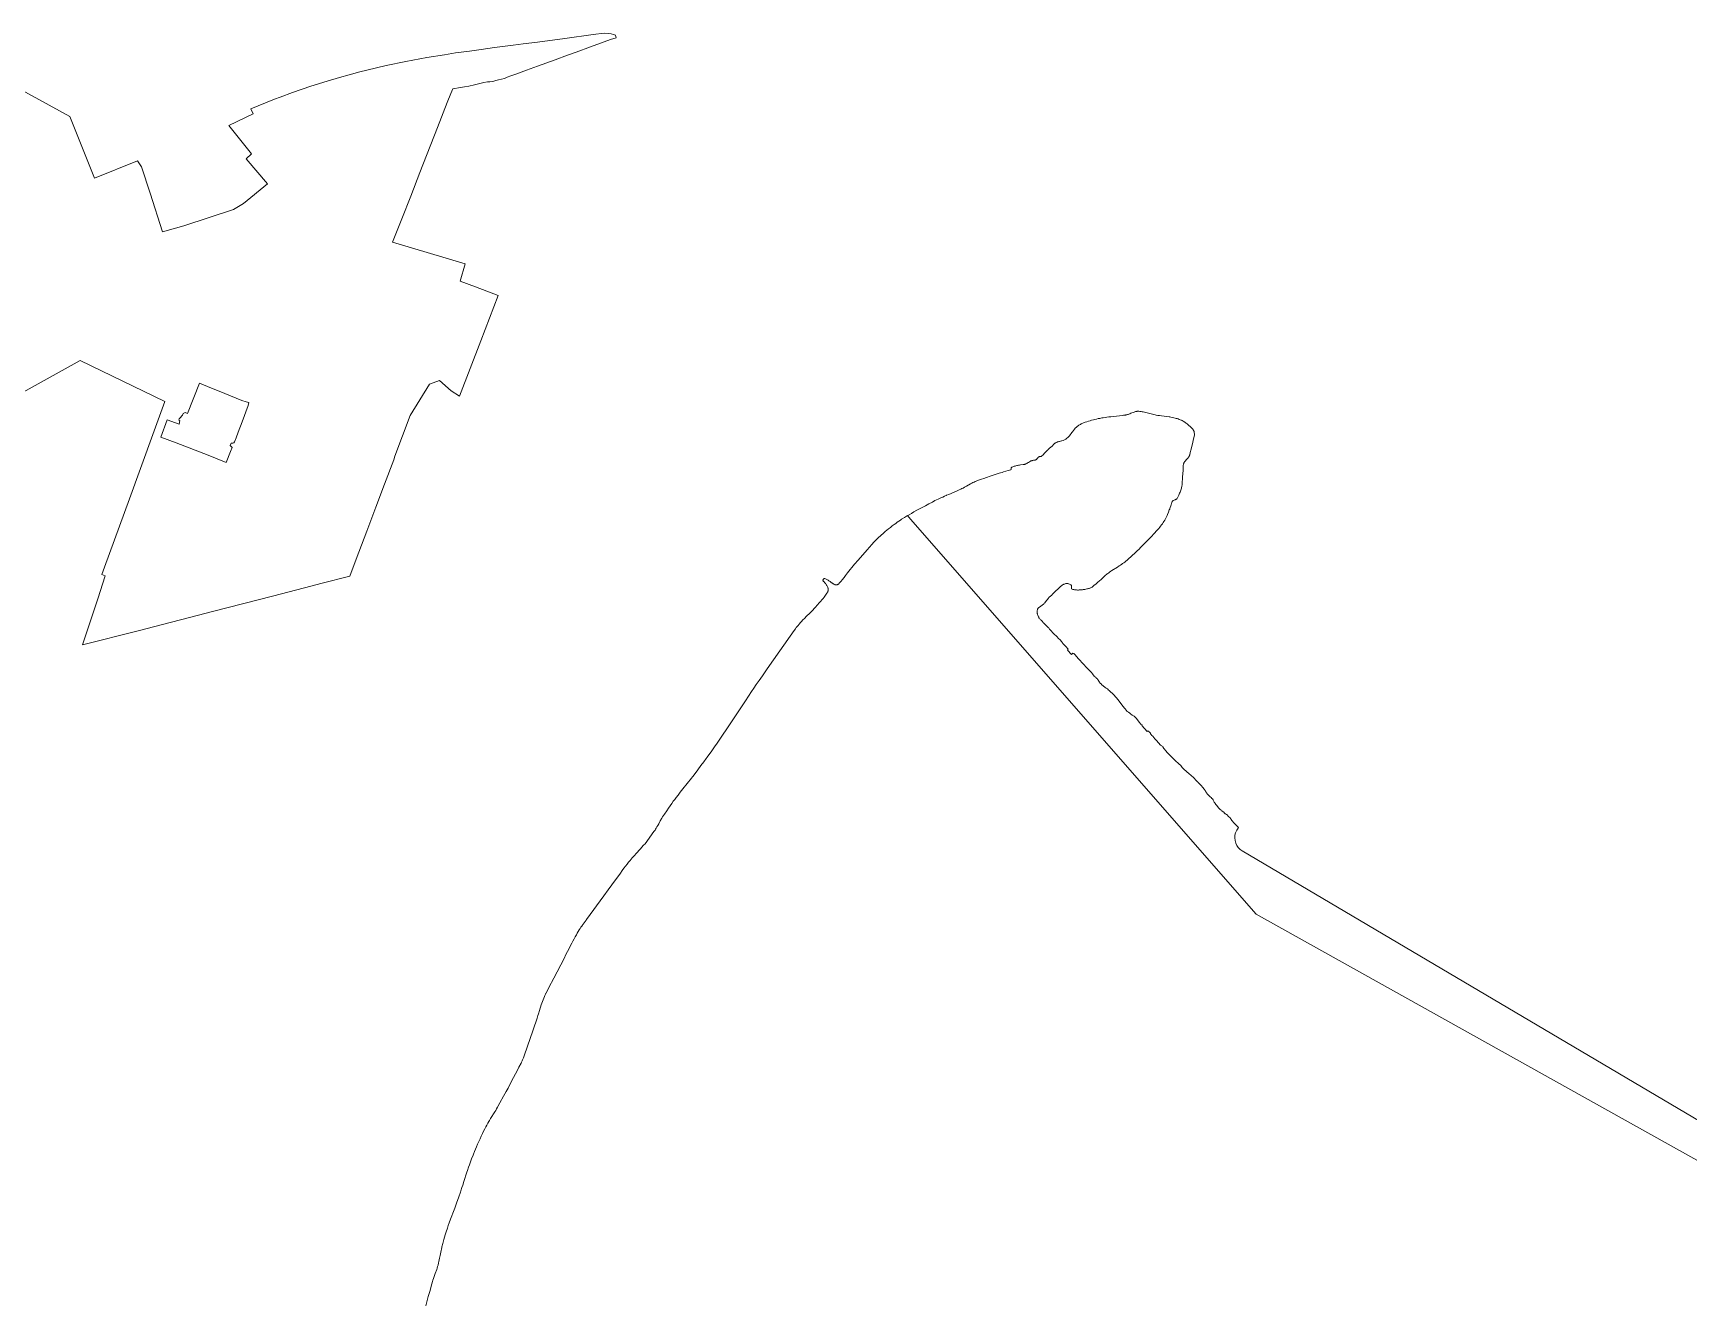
# Model space of a CAD drawing. Header units: metres. Extents: x 3 to 1027712, y 40 to 4430649.
# Drawn here: x 1023355 to 1025530, y 4426981 to 4428642 of the extents above; entities that cross this region are included whole.
import ezdxf

# ---------------------------------------------------------------- set-up
doc = ezdxf.new("R2010")
doc.units = ezdxf.units.M
doc.header["$MEASUREMENT"] = 0
doc.layers.add('RN_LIC_5_km', color=7, linetype='Continuous', lineweight=9, true_color=0xe5f2bf)
doc.layers.add('RN_ZEPA_5_km', color=7, linetype='Continuous', lineweight=9, true_color=0xc2d3f2)

msp = doc.modelspace()

# ---------------------------------------------------------------- linework, layer by layer
at = {"layer": 'RN_LIC_5_km'}
msp.add_lwpolyline([(1023870.3, 4426969.1), (1023874, 4426982.8), (1023875.9, 4426989.6), (1023878.8, 4426999.8), (1023879.6, 4427002.6), (1023880.1, 4427004.3), (1023880.8, 4427006.5), (1023881.8, 4427009.2), (1023883.1, 4427013), (1023885.1, 4427018.5), (1023885.6, 4427020.2), (1023886.3, 4427022.4), (1023886.8, 4427024.1), (1023886.8, 4427024.1), (1023887.6, 4427027.4), (1023888, 4427029), (1023888.5, 4427031.2), (1023888.9, 4427033.4), (1023889.5, 4427036.7), (1023890.8, 4427043.4), (1023891.2, 4427045), (1023891.7, 4427047.2), (1023891.9, 4427048.3), (1023893.1, 4427052.7), (1023894.4, 4427057.8), (1023895.4, 4427061.1), (1023896.2, 4427063.9), (1023897, 4427066.6), (1023897.9, 4427069.4), (1023898.7, 4427071.6), (1023899.1, 4427072.7), (1023900.3, 4427076.2), (1023901.6, 4427079.8), (1023903.4, 4427084.5), (1023908.1, 4427096.8), (1023908.8, 4427098.8), (1023911.2, 4427105.6), (1023914.2, 4427114.1), (1023916.2, 4427119.9), (1023916.9, 4427121.9), (1023918.3, 4427126.1), (1023919.3, 4427129.1), (1023920.8, 4427133.9), (1023924.8, 4427146.5), (1023925.4, 4427148.3), (1023925.5, 4427148.5), (1023927, 4427153), (1023928.1, 4427156), (1023929.5, 4427160), (1023931, 4427163.9), (1023932.8, 4427168.4), (1023933.5, 4427170.1), (1023934.9, 4427173.6), (1023936, 4427176.4), (1023937.3, 4427179.5), (1023938.8, 4427183), (1023939.6, 4427184.7), (1023942, 4427190), (1023943.6, 4427193.6), (1023945.3, 4427197.1), (1023946.7, 4427200), (1023948.2, 4427203), (1023949.6, 4427205.9), (1023950.9, 4427208.2), (1023952.3, 4427210.8), (1023953.4, 4427212.8), (1023954.3, 4427214.3), (1023955.8, 4427216.8), (1023957.3, 4427219.2), (1023959.8, 4427223.1), (1023961.3, 4427225.5), (1023962.6, 4427227.5), (1023963.8, 4427229.5), (1023964.9, 4427231.5), (1023965.5, 4427232.5), (1023968.2, 4427237.5), (1023973, 4427246.2), (1023976.3, 4427252.2), (1023978.8, 4427256.8), (1023982.1, 4427263.2), (1023986, 4427270.6), (1023991.1, 4427280.3), (1023993.1, 4427284.1), (1023995.9, 4427289.3), (1023996.6, 4427290.9), (1023997.3, 4427292.4), (1023998, 4427294), (1023998.7, 4427295.5), (1023999, 4427296.5), (1024000, 4427299.1), (1024001.4, 4427303.2), (1024003, 4427307.9), (1024005.3, 4427314.6), (1024006.9, 4427319.1), (1024016.9, 4427348.4), (1024018.1, 4427352.1), (1024018.8, 4427354.3), (1024020.2, 4427358.8), (1024022.5, 4427366.2), (1024023.2, 4427368.4), (1024024, 4427370.6), (1024024.8, 4427372.8), (1024025.6, 4427374.9), (1024026.5, 4427377.1), (1024027.2, 4427378.5), (1024027.8, 4427379.9), (1024028.5, 4427381.3), (1024028.7, 4427381.6), (1024032.4, 4427388.8), (1024038.9, 4427401.2), (1024052.3, 4427427.1), (1024054.9, 4427432.1), (1024057, 4427436.2), (1024062.4, 4427446.9), (1024063.8, 4427449.6), (1024065.5, 4427452.8), (1024067, 4427455.5), (1024068.5, 4427458.2), (1024069.7, 4427460.3), (1024071, 4427462.4), (1024072.3, 4427464.5), (1024073.6, 4427466.5), (1024074.6, 4427468), (1024076.1, 4427470), (1024076.2, 4427470.2), (1024081.3, 4427477.3), (1024081.8, 4427478), (1024104.8, 4427509.4), (1024110.5, 4427517.2), (1024115.1, 4427523.7), (1024126.3, 4427539.1), (1024128.8, 4427542.5), (1024131, 4427545.5), (1024132.9, 4427548), (1024135.2, 4427550.9), (1024137.1, 4427553.4), (1024139.1, 4427555.8), (1024140.4, 4427557.3), (1024141.9, 4427559.1), (1024143.2, 4427560.6), (1024144.8, 4427562.3), (1024147.1, 4427564.8), (1024152.4, 4427570.5), (1024153.3, 4427571.5), (1024154.3, 4427572.7), (1024156.8, 4427575.6), (1024158.8, 4427577.4), (1024159.1, 4427577.7), (1024170.5, 4427593.6), (1024171.9, 4427595.6), (1024172.5, 4427596.6), (1024173.5, 4427598.1), (1024174.4, 4427599.7), (1024175.6, 4427601.7), (1024176.8, 4427603.9), (1024178.8, 4427607.6), (1024180.9, 4427611.2), (1024181.8, 4427612.8), (1024183.1, 4427614.9), (1024184.1, 4427616.4), (1024184.1, 4427616.5), (1024187.2, 4427621.1), (1024189.6, 4427624.6), (1024191.7, 4427627.6), (1024193.8, 4427630.5), (1024195.9, 4427633.5), (1024197.7, 4427635.9), (1024199.7, 4427638.5), (1024202.1, 4427641.6), (1024205, 4427645.3), (1024208.4, 4427649.6), (1024219.6, 4427663.8), (1024221, 4427665.7), (1024221.8, 4427666.6), (1024228, 4427674.9), (1024232.1, 4427680.4), (1024235.8, 4427685.3), (1024239, 4427689.8), (1024240.2, 4427691.4), (1024246.3, 4427699.9), (1024250, 4427705.1), (1024253.3, 4427709.7), (1024256, 4427713.7), (1024258.8, 4427717.7), (1024261.3, 4427721.4), (1024265.4, 4427727.5), (1024281.9, 4427752.3), (1024290.5, 4427765.3), (1024298.7, 4427777.6), (1024301.8, 4427782.2), (1024304.9, 4427786.8), (1024308.5, 4427792), (1024313, 4427798.4), (1024319.2, 4427807.2), (1024335.9, 4427831.1), (1024354.5, 4427857.7), (1024356.2, 4427860), (1024357.4, 4427861.5), (1024358.6, 4427863), (1024359.8, 4427864.5), (1024361, 4427865.9), (1024362.9, 4427868.1), (1024364.2, 4427869.5), (1024366.2, 4427871.6), (1024368.2, 4427873.7), (1024370.9, 4427876.4), (1024375, 4427880.5), (1024379, 4427884.6), (1024381, 4427886.7), (1024383, 4427888.9), (1024384.6, 4427890.6), (1024392.2, 4427899.2), (1024392.9, 4427900), (1024394.1, 4427901.5), (1024395, 4427902.7), (1024395.9, 4427904), (1024396.8, 4427905.3), (1024397.7, 4427906.7), (1024398, 4427907.3), (1024398.5, 4427908.1), (1024398.7, 4427908.7), (1024398.9, 4427909.2), (1024399.1, 4427909.7), (1024399.2, 4427910.3), (1024399.3, 4427910.8), (1024399.3, 4427911.3), (1024399.3, 4427911.8), (1024399.3, 4427912.2), (1024399.2, 4427912.8), (1024399.1, 4427913.2), (1024398.9, 4427913.8), (1024398.7, 4427914.4), (1024398.4, 4427915.1), (1024398.1, 4427915.8), (1024397.6, 4427916.7), (1024397.2, 4427917.5), (1024396.8, 4427918.2), (1024396.5, 4427918.5), (1024396, 4427919.2), (1024395.6, 4427919.6), (1024394.9, 4427920.3), (1024393.5, 4427921.9), (1024393.2, 4427922.2), (1024392.9, 4427922.6), (1024392.7, 4427923.1), (1024392.6, 4427923.4), (1024392.5, 4427923.6), (1024392.5, 4427923.8), (1024392.5, 4427924), (1024392.6, 4427924.2), (1024392.7, 4427924.4), (1024392.8, 4427924.6), (1024392.9, 4427924.6), (1024393.8, 4427925.8), (1024393.9, 4427926), (1024394.2, 4427926.2), (1024394.3, 4427926.2), (1024394.5, 4427926.3), (1024394.6, 4427926.2), (1024394.8, 4427926.2), (1024395, 4427926.1), (1024395.9, 4427925.7), (1024396.7, 4427925.2), (1024397.7, 4427924.6), (1024399.2, 4427923.7), (1024400, 4427923.2), (1024402, 4427921.9), (1024403.3, 4427921), (1024406.8, 4427918.7), (1024407.6, 4427918.3), (1024407.7, 4427918.2), (1024408.1, 4427918), (1024408.4, 4427917.9), (1024408.8, 4427917.8), (1024409.1, 4427917.7), (1024409.6, 4427917.7), (1024410.1, 4427917.7), (1024410.6, 4427917.8), (1024411.1, 4427917.9), (1024411.6, 4427918.1), (1024412.1, 4427918.3), (1024412.5, 4427918.6), (1024412.9, 4427918.8), (1024413.1, 4427919), (1024413.3, 4427919.2), (1024413.9, 4427919.9), (1024416.2, 4427922.5), (1024417.8, 4427924.5), (1024420.1, 4427927.2), (1024422.2, 4427929.9), (1024424.9, 4427933.3), (1024434, 4427944.8), (1024435.1, 4427946.2), (1024437.3, 4427948.8), (1024438.5, 4427950.1), (1024450.5, 4427963.9), (1024453.6, 4427967.4), (1024456.7, 4427970.8), (1024459.3, 4427973.6), (1024461.4, 4427975.9), (1024461.6, 4427976.1), (1024463.3, 4427977.8), (1024464.4, 4427979), (1024465.9, 4427980.4), (1024467.4, 4427981.7), (1024469.2, 4427983.4), (1024471, 4427984.9), (1024473.2, 4427986.8), (1024474.2, 4427987.6), (1024478.6, 4427991.2), (1024481, 4427993.2), (1024483.5, 4427995.1), (1024486, 4427997), (1024488, 4427998.5), (1024490, 4428000), (1024492, 4428001.4), (1024494.1, 4428002.8), (1024495.7, 4428003.8), (1024496.4, 4428004.3), (1024499.6, 4428006.3), (1024502.3, 4428007.9), (1024503.5, 4428008.6), (1024507.3, 4428003.9), (1024961.7, 4427485.2), (1025641.4, 4427105.5)], dxfattribs=at)
at = {"layer": 'RN_ZEPA_5_km'}
for points in [[(1023335.3, 4428570), (1023403.1, 4428533.1), (1023435.6, 4428451.8), (1023491.9, 4428474.6), (1023497.5, 4428466.9), (1023508.7, 4428432.4), (1023525.1, 4428381.6), (1023552.8, 4428389.4), (1023618.2, 4428410.6), (1023631.3, 4428418.4), (1023662.9, 4428444.4), (1023634.9, 4428477.4), (1023642, 4428483.7), (1023612.1, 4428521), (1023643.9, 4428536.3), (1023641.1, 4428542.9), (1023672.1, 4428555.5), (1023679.3, 4428558.3), (1023695.7, 4428564.3), (1023719.9, 4428572.6), (1023741.2, 4428579.5), (1023757.5, 4428584.2), (1023770.2, 4428587.8), (1023784.3, 4428591.4), (1023793.2, 4428593.6), (1023818.8, 4428599.8), (1023844.6, 4428605.2), (1023872.3, 4428610.3), (1023895.2, 4428614), (1023909.9, 4428616.3), (1023928, 4428618.8), (1023943.7, 4428621), (1023960.9, 4428623.3), (1023985.5, 4428626.6), (1023998.8, 4428628.4), (1024017.5, 4428630.7), (1024053.5, 4428635.5), (1024090.6, 4428640.4), (1024105.1, 4428642.4), (1024110.7, 4428642.1), (1024114.4, 4428641.5), (1024117.2, 4428640.8), (1024120, 4428639.7), (1024120.9, 4428636.1), (1024113.2, 4428634), (1024087.1, 4428624.4), (1024068.2, 4428617.5), (1024057.1, 4428613.4), (1024040.6, 4428607.4), (1024017.7, 4428599), (1024003.1, 4428593.7), (1023996, 4428591.1), (1023990.3, 4428589), (1023982.6, 4428586.2), (1023977.7, 4428584.4), (1023974.2, 4428583), (1023970.4, 4428582), (1023966.2, 4428581), (1023962.7, 4428580.1), (1023958.7, 4428579), (1023954.9, 4428578.3), (1023951.7, 4428578.2), (1023947.2, 4428577.4), (1023941.9, 4428576.2), (1023934.6, 4428574.4), (1023927.2, 4428572.8), (1023921.7, 4428571.8), (1023916.3, 4428571), (1023906.1, 4428569.4), (1023903.6, 4428563.1), (1023899, 4428551.4), (1023886.1, 4428518.3), (1023863.1, 4428459.5), (1023850.9, 4428428.3), (1023839.2, 4428398.4), (1023827.2, 4428367.7), (1023922.6, 4428339.4), (1023915.8, 4428316.6), (1023936.2, 4428309), (1023965.8, 4428297.9), (1023943.2, 4428238.4), (1023915.2, 4428165.5), (1023904.3, 4428172.7), (1023888.9, 4428186.1), (1023875.5, 4428181.5), (1023850.3, 4428140.3), (1023830.3, 4428086.9), (1023828.6, 4428081.8), (1023816.5, 4428050), (1023805.1, 4428019.9), (1023793.2, 4427988.4), (1023779.2, 4427951.4), (1023770.9, 4427929.1), (1023732.9, 4427919.3), (1023721.5, 4427916.4), (1023669.2, 4427902.9), (1023592.2, 4427883.1), (1023493.1, 4427857.5), (1023419.8, 4427838.9), (1023439.8, 4427899.4), (1023449.5, 4427929.4), (1023445.3, 4427931.4), (1023448.8, 4427941.1), (1023481.4, 4428030.8), (1023512.1, 4428115.2), (1023527.9, 4428158.6), (1023416.8, 4428212.4), (1023337.9, 4428168.4)], [(1023870.3, 4426969.1), (1023874, 4426982.8), (1023875.9, 4426989.6), (1023878.8, 4426999.8), (1023879.6, 4427002.6), (1023880.1, 4427004.3), (1023880.8, 4427006.5), (1023881.8, 4427009.2), (1023883.1, 4427013), (1023885.1, 4427018.5), (1023885.6, 4427020.2), (1023886.3, 4427022.4), (1023886.8, 4427024.1), (1023886.8, 4427024.1), (1023887.6, 4427027.4), (1023888, 4427029), (1023888.5, 4427031.2), (1023888.9, 4427033.4), (1023889.5, 4427036.7), (1023890.8, 4427043.4), (1023891.2, 4427045), (1023891.7, 4427047.2), (1023891.9, 4427048.3), (1023893.1, 4427052.7), (1023894.4, 4427057.8), (1023895.4, 4427061.1), (1023896.2, 4427063.9), (1023897, 4427066.6), (1023897.9, 4427069.4), (1023898.7, 4427071.6), (1023899.1, 4427072.7), (1023900.3, 4427076.2), (1023901.6, 4427079.8), (1023903.4, 4427084.5), (1023908.1, 4427096.8), (1023908.8, 4427098.8), (1023911.2, 4427105.6), (1023914.2, 4427114.1), (1023916.2, 4427119.9), (1023916.9, 4427121.9), (1023918.3, 4427126.1), (1023919.3, 4427129.1), (1023920.8, 4427133.9), (1023924.8, 4427146.5), (1023925.4, 4427148.3), (1023925.5, 4427148.5), (1023927, 4427153), (1023928.1, 4427156), (1023929.5, 4427160), (1023931, 4427163.9), (1023932.8, 4427168.4), (1023933.5, 4427170.1), (1023934.9, 4427173.6), (1023936, 4427176.4), (1023937.3, 4427179.5), (1023938.8, 4427183), (1023939.6, 4427184.7), (1023942, 4427190), (1023943.6, 4427193.6), (1023945.3, 4427197.1), (1023946.7, 4427200), (1023948.2, 4427203), (1023949.6, 4427205.9), (1023950.9, 4427208.2), (1023952.3, 4427210.8), (1023953.4, 4427212.8), (1023954.3, 4427214.3), (1023955.8, 4427216.8), (1023957.3, 4427219.2), (1023959.8, 4427223.1), (1023961.3, 4427225.5), (1023962.6, 4427227.5), (1023963.8, 4427229.5), (1023964.9, 4427231.5), (1023965.5, 4427232.5), (1023968.2, 4427237.5), (1023973, 4427246.2), (1023976.3, 4427252.2), (1023978.8, 4427256.8), (1023982.1, 4427263.2), (1023986, 4427270.6), (1023991.1, 4427280.3), (1023993.1, 4427284.1), (1023995.9, 4427289.3), (1023996.6, 4427290.9), (1023997.3, 4427292.4), (1023998, 4427294), (1023998.7, 4427295.5), (1023999, 4427296.5), (1024000, 4427299.1), (1024001.4, 4427303.2), (1024003, 4427307.9), (1024005.3, 4427314.6), (1024006.9, 4427319.1), (1024016.9, 4427348.4), (1024018.1, 4427352.1), (1024018.8, 4427354.3), (1024020.2, 4427358.8), (1024022.5, 4427366.2), (1024023.2, 4427368.4), (1024024, 4427370.6), (1024024.8, 4427372.8), (1024025.6, 4427374.9), (1024026.5, 4427377.1), (1024027.2, 4427378.5), (1024027.8, 4427379.9), (1024028.5, 4427381.3), (1024028.7, 4427381.6), (1024032.4, 4427388.8), (1024038.9, 4427401.2), (1024052.3, 4427427.1), (1024054.9, 4427432.1), (1024057, 4427436.2), (1024062.4, 4427446.9), (1024063.8, 4427449.6), (1024065.5, 4427452.8), (1024067, 4427455.5), (1024068.5, 4427458.2), (1024069.7, 4427460.3), (1024071, 4427462.4), (1024072.3, 4427464.5), (1024073.6, 4427466.5), (1024074.6, 4427468), (1024076.1, 4427470), (1024076.2, 4427470.2), (1024081.3, 4427477.3), (1024081.8, 4427478), (1024104.8, 4427509.4), (1024110.5, 4427517.2), (1024115.1, 4427523.7), (1024126.3, 4427539.1), (1024128.8, 4427542.5), (1024131, 4427545.5), (1024132.9, 4427548), (1024135.2, 4427550.9), (1024137.1, 4427553.4), (1024139.1, 4427555.8), (1024140.4, 4427557.3), (1024141.9, 4427559.1), (1024143.2, 4427560.6), (1024144.8, 4427562.3), (1024147.1, 4427564.8), (1024152.4, 4427570.5), (1024153.3, 4427571.5), (1024154.3, 4427572.7), (1024156.8, 4427575.6), (1024156.8, 4427575.6), (1024158.8, 4427577.4), (1024158.9, 4427577.4), (1024159.1, 4427577.7), (1024170.5, 4427593.6), (1024171.3, 4427594.8), (1024171.9, 4427595.6), (1024172.5, 4427596.6), (1024173.5, 4427598.1), (1024174.4, 4427599.7), (1024175.6, 4427601.7), (1024176.8, 4427603.9), (1024178.8, 4427607.6), (1024180.9, 4427611.2), (1024181.8, 4427612.8), (1024183.1, 4427614.9), (1024184.1, 4427616.4), (1024184.1, 4427616.5), (1024187.2, 4427621.1), (1024189.6, 4427624.6), (1024191.7, 4427627.6), (1024193.8, 4427630.5), (1024195.9, 4427633.5), (1024197.7, 4427635.9), (1024199.7, 4427638.5), (1024202.1, 4427641.6), (1024205, 4427645.3), (1024208.4, 4427649.6), (1024219.6, 4427663.8), (1024221, 4427665.7), (1024221.8, 4427666.6), (1024228, 4427674.9), (1024232.1, 4427680.4), (1024235.8, 4427685.3), (1024239, 4427689.8), (1024240.2, 4427691.4), (1024246.3, 4427699.9), (1024250, 4427705.1), (1024253.3, 4427709.7), (1024256, 4427713.7), (1024258.8, 4427717.7), (1024261.3, 4427721.4), (1024265.4, 4427727.5), (1024281.9, 4427752.3), (1024290.5, 4427765.3), (1024298.7, 4427777.6), (1024301.8, 4427782.2), (1024304.9, 4427786.8), (1024308.5, 4427792), (1024313, 4427798.4), (1024319.2, 4427807.2), (1024335.9, 4427831.1), (1024354.5, 4427857.7), (1024356.2, 4427860), (1024357.4, 4427861.5), (1024358.6, 4427863), (1024359.8, 4427864.5), (1024361, 4427865.9), (1024362.9, 4427868.1), (1024364.2, 4427869.5), (1024366.2, 4427871.6), (1024368.2, 4427873.7), (1024370.9, 4427876.4), (1024375, 4427880.5), (1024379, 4427884.6), (1024381, 4427886.7), (1024383, 4427888.9), (1024384.6, 4427890.6), (1024392.2, 4427899.2), (1024392.9, 4427900), (1024394.1, 4427901.5), (1024395, 4427902.7), (1024395.9, 4427904), (1024396.8, 4427905.3), (1024397.7, 4427906.7), (1024398, 4427907.3), (1024398.5, 4427908.1), (1024398.7, 4427908.7), (1024398.9, 4427909.2), (1024399.1, 4427909.7), (1024399.2, 4427910.3), (1024399.3, 4427910.8), (1024399.3, 4427911.3), (1024399.3, 4427911.8), (1024399.3, 4427912.2), (1024399.2, 4427912.5), (1024399.2, 4427912.8), (1024399.1, 4427913.2), (1024398.9, 4427913.8), (1024398.7, 4427914.4), (1024398.4, 4427915.1), (1024398.1, 4427915.8), (1024397.6, 4427916.7), (1024397.2, 4427917.5), (1024396.8, 4427918.2), (1024396.5, 4427918.5), (1024396, 4427919.2), (1024395.6, 4427919.6), (1024394.9, 4427920.3), (1024393.5, 4427921.9), (1024393.2, 4427922.2), (1024392.9, 4427922.6), (1024392.7, 4427923.1), (1024392.6, 4427923.4), (1024392.5, 4427923.6), (1024392.5, 4427923.8), (1024392.5, 4427924), (1024392.6, 4427924.2), (1024392.7, 4427924.4), (1024392.8, 4427924.6), (1024392.9, 4427924.6), (1024393.8, 4427925.8), (1024393.9, 4427926), (1024394.2, 4427926.2), (1024394.3, 4427926.2), (1024394.5, 4427926.3), (1024394.6, 4427926.2), (1024394.8, 4427926.2), (1024395, 4427926.1), (1024395.9, 4427925.7), (1024396.7, 4427925.2), (1024397.7, 4427924.6), (1024399.2, 4427923.7), (1024400, 4427923.2), (1024402, 4427921.9), (1024403.3, 4427921), (1024405, 4427919.9), (1024406.8, 4427918.7), (1024407.6, 4427918.3), (1024407.7, 4427918.2), (1024408.1, 4427918), (1024408.4, 4427917.9), (1024408.8, 4427917.8), (1024409.1, 4427917.7), (1024409.6, 4427917.7), (1024410.1, 4427917.7), (1024410.6, 4427917.8), (1024411.1, 4427917.9), (1024411.6, 4427918.1), (1024412.1, 4427918.3), (1024412.5, 4427918.6), (1024412.9, 4427918.8), (1024413.1, 4427919), (1024413.3, 4427919.2), (1024413.9, 4427919.9), (1024416.2, 4427922.5), (1024417.8, 4427924.5), (1024420.1, 4427927.2), (1024422.2, 4427929.9), (1024424.9, 4427933.3), (1024434, 4427944.8), (1024435.1, 4427946.2), (1024437.3, 4427948.8), (1024437.8, 4427949.3), (1024438.5, 4427950.1), (1024450.5, 4427963.9), (1024453.6, 4427967.4), (1024456.7, 4427970.8), (1024459.3, 4427973.6), (1024461.4, 4427975.9), (1024461.6, 4427976.1), (1024463.3, 4427977.8), (1024464.4, 4427979), (1024465.9, 4427980.4), (1024467.4, 4427981.7), (1024469.2, 4427983.4), (1024471, 4427984.9), (1024473.2, 4427986.8), (1024474.2, 4427987.6), (1024478.6, 4427991.2), (1024481, 4427993.2), (1024483.5, 4427995.1), (1024486, 4427997), (1024488, 4427998.5), (1024490, 4428000), (1024492, 4428001.4), (1024494.1, 4428002.8), (1024495.7, 4428003.8), (1024496.4, 4428004.3), (1024499.6, 4428006.3), (1024502.3, 4428007.9), (1024505.5, 4428009.8), (1024508.7, 4428011.6), (1024512, 4428013.5), (1024515.8, 4428015.6), (1024520.1, 4428018), (1024520.3, 4428018.1), (1024527.1, 4428021.7), (1024531.7, 4428024.1), (1024536.2, 4428026.5), (1024539.6, 4428028.3), (1024543.6, 4428030.3), (1024545.7, 4428031.3), (1024548, 4428032.3), (1024549.7, 4428033.1), (1024552, 4428034.1), (1024554.1, 4428035), (1024554.9, 4428035.4), (1024557.8, 4428036.6), (1024568.9, 4428041.2), (1024570.6, 4428042), (1024571.5, 4428042.3), (1024573.5, 4428043.3), (1024575, 4428044.1), (1024576.5, 4428044.9), (1024578.5, 4428046), (1024581, 4428047.4), (1024586.4, 4428050.5), (1024587.9, 4428051.3), (1024589.4, 4428052.1), (1024590.9, 4428052.8), (1024592.5, 4428053.5), (1024593.5, 4428053.9), (1024595.3, 4428054.6), (1024598.2, 4428055.7), (1024600.6, 4428056.6), (1024603.6, 4428057.6), (1024607.2, 4428058.8), (1024612, 4428060.4), (1024620, 4428063.1), (1024624, 4428064.4), (1024625.8, 4428064.9), (1024627.9, 4428065.5), (1024629.8, 4428066.1), (1024635.6, 4428067.8), (1024637.4, 4428068.4), (1024639.1, 4428069), (1024639.4, 4428069.1), (1024639.5, 4428069.2), (1024639.5, 4428069.4), (1024639.6, 4428069.5), (1024639.7, 4428069.8), (1024639.7, 4428070.2), (1024639.8, 4428071.5), (1024639.9, 4428071.7), (1024640, 4428071.9), (1024640.1, 4428072), (1024640.2, 4428072), (1024640.6, 4428072.2), (1024641.8, 4428072.7), (1024642.8, 4428073), (1024643.8, 4428073.4), (1024645, 4428073.7), (1024646, 4428074), (1024647.2, 4428074.3), (1024648.1, 4428074.5), (1024649.3, 4428074.8), (1024650.5, 4428074.9), (1024652.1, 4428075.2), (1024655.5, 4428075.7), (1024656.2, 4428075.8), (1024657.1, 4428076), (1024657.6, 4428076.1), (1024658.3, 4428076.4), (1024659, 4428076.6), (1024659.7, 4428077), (1024660.4, 4428077.3), (1024661.3, 4428077.8), (1024662.4, 4428078.5), (1024665.2, 4428080.2), (1024665.7, 4428080.4), (1024666.6, 4428080.8), (1024666.6, 4428080.8), (1024667.3, 4428081), (1024667.8, 4428081.1), (1024668.3, 4428081.2), (1024669.1, 4428081.3), (1024671, 4428081.5), (1024671.4, 4428081.6), (1024671.8, 4428081.8), (1024672, 4428081.8), (1024672.4, 4428082), (1024672.6, 4428082.2), (1024673, 4428082.5), (1024673.3, 4428082.8), (1024673.5, 4428083.2), (1024673.9, 4428083.7), (1024675, 4428085.2), (1024675.2, 4428085.4), (1024675.5, 4428085.6), (1024675.7, 4428085.8), (1024675.8, 4428085.8), (1024676.1, 4428085.9), (1024676.4, 4428086), (1024676.7, 4428086.1), (1024677.2, 4428086.1), (1024678, 4428086.1), (1024678.6, 4428086.2), (1024678.9, 4428086.2), (1024679.2, 4428086.3), (1024679.5, 4428086.5), (1024679.6, 4428086.6), (1024680.1, 4428087), (1024681.1, 4428088.1), (1024682, 4428088.9), (1024683.2, 4428090.2), (1024687.4, 4428094.6), (1024688.1, 4428095.2), (1024688.2, 4428095.4), (1024690.2, 4428097.1), (1024693.5, 4428100), (1024694, 4428100.5), (1024694.4, 4428100.9), (1024695, 4428101.6), (1024696, 4428102.8), (1024696.4, 4428103.1), (1024696.5, 4428103.2), (1024697, 4428103.6), (1024697.4, 4428103.9), (1024698, 4428104.2), (1024698.6, 4428104.5), (1024699.2, 4428104.8), (1024699.9, 4428105.1), (1024700.7, 4428105.4), (1024701.5, 4428105.7), (1024702.2, 4428105.9), (1024703.2, 4428106.1), (1024705.8, 4428106.8), (1024706.1, 4428106.9), (1024707.8, 4428107.5), (1024708.9, 4428107.9), (1024709.9, 4428108.3), (1024710.6, 4428108.7), (1024711.3, 4428109.1), (1024711.8, 4428109.4), (1024712.4, 4428109.9), (1024712.9, 4428110.3), (1024713, 4428110.4), (1024714, 4428111.3), (1024714.5, 4428111.9), (1024715.3, 4428112.6), (1024716.1, 4428113.6), (1024717, 4428114.7), (1024718.5, 4428116.5), (1024719.5, 4428117.8), (1024720.1, 4428118.7), (1024722.7, 4428122.1), (1024723.1, 4428122.6), (1024723.4, 4428123), (1024724.2, 4428123.8), (1024725, 4428124.6), (1024725.9, 4428125.3), (1024726.8, 4428126), (1024727.7, 4428126.7), (1024728.7, 4428127.3), (1024729.6, 4428127.9), (1024730.6, 4428128.5), (1024731.6, 4428129), (1024732.7, 4428129.5), (1024733.7, 4428130), (1024734.8, 4428130.4), (1024736.2, 4428131), (1024736.9, 4428131.2), (1024739, 4428132), (1024741.2, 4428132.6), (1024743.3, 4428133.3), (1024745.4, 4428133.9), (1024747.6, 4428134.5), (1024749.7, 4428135), (1024751.9, 4428135.5), (1024754, 4428136), (1024756.2, 4428136.4), (1024758.9, 4428137), (1024760.5, 4428137.2), (1024763.2, 4428137.7), (1024765.2, 4428137.9), (1024767.9, 4428138.3), (1024770.6, 4428138.6), (1024773.9, 4428138.9), (1024786, 4428140.2), (1024787.4, 4428140.4), (1024790, 4428140.8), (1024790.5, 4428140.9), (1024791.7, 4428141.1), (1024792.4, 4428141.3), (1024793.2, 4428141.6), (1024794.3, 4428142), (1024795.5, 4428142.4), (1024797, 4428143), (1024801.1, 4428144.7), (1024801.9, 4428145), (1024803, 4428145.3), (1024803.8, 4428145.5), (1024804.6, 4428145.6), (1024805.3, 4428145.7), (1024806.1, 4428145.8), (1024806.6, 4428145.8), (1024807.5, 4428145.7), (1024808.5, 4428145.6), (1024809.5, 4428145.5), (1024810.5, 4428145.4), (1024811.7, 4428145.1), (1024812.9, 4428144.9), (1024814.6, 4428144.5), (1024816.3, 4428144.1), (1024818.3, 4428143.5), (1024820, 4428143.1), (1024825.1, 4428141.7), (1024826, 4428141.5), (1024826.1, 4428141.5), (1024828.7, 4428140.9), (1024830.3, 4428140.6), (1024832.5, 4428140.3), (1024834.6, 4428140), (1024837.3, 4428139.7), (1024847, 4428138.4), (1024848.1, 4428138.2), (1024849.6, 4428137.9), (1024851.6, 4428137.5), (1024853.3, 4428137.2), (1024855, 4428136.7), (1024856.3, 4428136.4), (1024857.7, 4428136), (1024859, 4428135.6), (1024860.3, 4428135.1), (1024861.6, 4428134.6), (1024862.9, 4428134.1), (1024863.5, 4428133.9), (1024864.4, 4428133.4), (1024865.4, 4428132.9), (1024866.3, 4428132.4), (1024867.1, 4428131.9), (1024868, 4428131.3), (1024868.8, 4428130.7), (1024869.6, 4428130.1), (1024870.7, 4428129.2), (1024871.8, 4428128.3), (1024873.1, 4428127.1), (1024874.6, 4428125.6), (1024875.1, 4428125.2), (1024877.7, 4428122.6), (1024878.1, 4428122.2), (1024878.6, 4428121.5), (1024879, 4428121), (1024879.3, 4428120.5), (1024879.5, 4428119.9), (1024879.7, 4428119.4), (1024879.9, 4428119), (1024879.9, 4428118.8), (1024880, 4428118), (1024880.2, 4428117.2), (1024880.3, 4428116.2), (1024880.3, 4428115.4), (1024880.3, 4428115), (1024880.3, 4428114.8), (1024878.7, 4428107.3), (1024877.7, 4428102.9), (1024877, 4428099.9), (1024876, 4428096), (1024874.9, 4428091.6), (1024874.2, 4428088.7), (1024874, 4428088), (1024873.7, 4428087.3), (1024873.3, 4428086.6), (1024872.9, 4428085.9), (1024872.5, 4428085.3), (1024872, 4428084.7), (1024871.3, 4428083.7), (1024870.5, 4428082.8), (1024867.9, 4428079.8), (1024867.4, 4428079.2), (1024867, 4428078.5), (1024866.6, 4428077.9), (1024866.3, 4428077.2), (1024866.1, 4428076.5), (1024865.9, 4428075.8), (1024865.8, 4428075), (1024865.8, 4428075), (1024865.8, 4428073.9), (1024865.5, 4428069.7), (1024865.4, 4428067.7), (1024864.9, 4428059.8), (1024864.3, 4428049.9), (1024864.2, 4428048.5), (1024864, 4428047.6), (1024863.9, 4428046.7), (1024863.6, 4428045.4), (1024863.4, 4428044.5), (1024863, 4428043.2), (1024862.6, 4428041.9), (1024862.1, 4428040.6), (1024861.6, 4428039.3), (1024861, 4428038), (1024860.5, 4428036.7), (1024859.8, 4428035.4), (1024859, 4428033.8), (1024858.1, 4428032.1), (1024857.6, 4428031.3), (1024857.4, 4428031), (1024857.1, 4428030.7), (1024856.8, 4428030.4), (1024856.5, 4428030.2), (1024856.1, 4428030), (1024855.6, 4428029.7), (1024855, 4428029.5), (1024853.9, 4428029.1), (1024852.9, 4428028.7), (1024852.6, 4428028.5), (1024852.1, 4428028.2), (1024851.8, 4428027.9), (1024851.5, 4428027.6), (1024851.3, 4428027.3), (1024851.1, 4428027), (1024850.9, 4428026.5), (1024850.5, 4428025.3), (1024850.2, 4428024.4), (1024849.7, 4428022.9), (1024848.1, 4428017.8), (1024847.9, 4428017.3), (1024847.9, 4428017.3), (1024847.4, 4428016.1), (1024846.4, 4428013.2), (1024845.1, 4428010), (1024844.6, 4428008.8), (1024843.9, 4428007.2), (1024843.3, 4428006), (1024842.9, 4428005.1), (1024842.4, 4428004.3), (1024841.5, 4428002.7), (1024840.4, 4428001.1), (1024839.4, 4427999.5), (1024838.3, 4427997.9), (1024837.2, 4427996.4), (1024836, 4427994.9), (1024834.8, 4427993.4), (1024833.6, 4427991.9), (1024832, 4427990), (1024830.3, 4427988.1), (1024828.6, 4427986.2), (1024826.4, 4427983.9), (1024824.9, 4427982.2), (1024820.8, 4427978), (1024817.9, 4427974.9), (1024814.5, 4427971.5), (1024811.5, 4427968.5), (1024808.8, 4427965.9), (1024808.6, 4427965.6), (1024804.5, 4427961.7), (1024801.6, 4427959), (1024799.2, 4427956.7), (1024796.7, 4427954.4), (1024794.1, 4427952.2), (1024792, 4427950.3), (1024790.3, 4427948.9), (1024788.8, 4427947.6), (1024787.7, 4427946.8), (1024786, 4427945.6), (1024784.9, 4427944.8), (1024783.2, 4427943.7), (1024781.5, 4427942.6), (1024779.2, 4427941.1), (1024771.7, 4427936.4), (1024770.6, 4427935.7), (1024769, 4427934.5), (1024767.9, 4427933.7), (1024766.8, 4427932.8), (1024765.8, 4427932), (1024765.4, 4427931.6), (1024763.3, 4427929.8), (1024760.7, 4427927.4), (1024757.9, 4427924.9), (1024753.5, 4427921.1), (1024750.7, 4427918.6), (1024748.9, 4427917.1), (1024747.1, 4427915.6), (1024746.4, 4427915.1), (1024746, 4427914.8), (1024745.2, 4427914.4), (1024744.5, 4427914), (1024743.7, 4427913.6), (1024742.9, 4427913.3), (1024742.1, 4427913), (1024741.3, 4427912.8), (1024740.1, 4427912.5), (1024739, 4427912.3), (1024737.6, 4427912), (1024736.3, 4427911.8), (1024734.3, 4427911.4), (1024733.2, 4427911.3), (1024731.7, 4427911.1), (1024730.6, 4427911), (1024729.1, 4427911), (1024728, 4427910.9), (1024726.8, 4427910.9), (1024725.7, 4427911), (1024724.6, 4427911.1), (1024723.4, 4427911.2), (1024722.7, 4427911.3), (1024722, 4427911.4), (1024721.5, 4427911.6), (1024721, 4427911.7), (1024720.8, 4427911.8), (1024719.8, 4427912.2), (1024719.1, 4427912.7), (1024719.1, 4427914.4), (1024719.1, 4427914.7), (1024719.1, 4427915.9), (1024719.1, 4427916.5), (1024719.1, 4427916.6), (1024719, 4427916.7), (1024718.8, 4427917), (1024718.7, 4427917.1), (1024717.9, 4427917.6), (1024717.2, 4427918.1), (1024716.4, 4427918.6), (1024715.6, 4427918.9), (1024714.9, 4427919.2), (1024714.2, 4427919.4), (1024713.6, 4427919.4), (1024712.9, 4427919.5), (1024712.3, 4427919.5), (1024711.6, 4427919.4), (1024711.4, 4427919.3), (1024710.6, 4427919.1), (1024709.8, 4427918.8), (1024709, 4427918.5), (1024708.2, 4427918.1), (1024707.3, 4427917.6), (1024706.5, 4427917.1), (1024705.6, 4427916.4), (1024705, 4427916), (1024704.3, 4427915.4), (1024701.5, 4427912.7), (1024698.1, 4427909.3), (1024693.7, 4427905), (1024693.1, 4427904.3), (1024689.8, 4427901.6), (1024689.3, 4427901.1), (1024688.6, 4427900.4), (1024684.6, 4427895.4), (1024683.7, 4427894.3), (1024683.2, 4427893.6), (1024682.8, 4427893), (1024682.4, 4427892.5), (1024682.1, 4427892.2), (1024678.6, 4427889.6), (1024675.7, 4427887.5), (1024675.3, 4427887.2), (1024675, 4427886.9), (1024674.7, 4427886.6), (1024674.5, 4427886.2), (1024674.3, 4427885.7), (1024674.2, 4427885.2), (1024673.9, 4427883.6), (1024673.9, 4427883.3), (1024673.8, 4427882.4), (1024673.8, 4427881.6), (1024673.9, 4427880.9), (1024674, 4427880.2), (1024674.1, 4427879.5), (1024674.3, 4427878.7), (1024674.7, 4427877.7), (1024675.1, 4427876.6), (1024675.4, 4427875.8), (1024675.8, 4427875.1), (1024676.1, 4427874.5), (1024676.5, 4427873.9), (1024677.1, 4427873.2), (1024677.7, 4427872.6), (1024678.4, 4427871.9), (1024679.1, 4427871.3), (1024680, 4427870.3), (1024680.7, 4427869.5), (1024681.2, 4427868.9), (1024681.7, 4427868.2), (1024682.2, 4427867.6), (1024682.5, 4427867.3), (1024684.3, 4427865.6), (1024686.3, 4427863.7), (1024688, 4427862.1), (1024688.9, 4427861.3), (1024689, 4427861.1), (1024690.1, 4427859.7), (1024690.5, 4427859.1), (1024691, 4427858.5), (1024691.8, 4427857.6), (1024695, 4427854.3), (1024696.2, 4427853), (1024696.9, 4427852.2), (1024697, 4427852), (1024698.4, 4427851), (1024698.7, 4427850.8), (1024699.2, 4427850.4), (1024699.6, 4427849.9), (1024702, 4427847.3), (1024703.9, 4427845.3), (1024705.6, 4427843.3), (1024707, 4427841.7), (1024707.6, 4427840.8), (1024708.3, 4427840), (1024708.9, 4427839.3), (1024710.6, 4427837.5), (1024711.5, 4427836.6), (1024714.7, 4427833.3), (1024713.5, 4427832.1), (1024719, 4427826.2), (1024720.8, 4427828), (1024721.4, 4427827.7), (1024721.6, 4427827.6), (1024721.8, 4427827.5), (1024722.8, 4427826.5), (1024724.4, 4427824.8), (1024724.7, 4427824.4), (1024726.3, 4427822.6), (1024727.4, 4427821.3), (1024729.7, 4427819), (1024730.6, 4427818.1), (1024731.1, 4427817.6), (1024731.7, 4427816.8), (1024732.2, 4427816.2), (1024733.5, 4427814.8), (1024735.5, 4427812.6), (1024737.7, 4427810.2), (1024745, 4427802.4), (1024746.4, 4427800.7), (1024747.3, 4427799.6), (1024747.6, 4427799.2), (1024748.9, 4427797.8), (1024749.8, 4427796.9), (1024750, 4427796.7), (1024750.5, 4427796.2), (1024751.4, 4427795.6), (1024751.9, 4427795.3), (1024752.3, 4427794.9), (1024752.5, 4427794.6), (1024753.1, 4427793.9), (1024753.5, 4427793.3), (1024753.9, 4427792.5), (1024754.2, 4427791.9), (1024754.6, 4427791.3), (1024754.8, 4427791), (1024755.5, 4427790.1), (1024756.3, 4427789.1), (1024757.1, 4427788.3), (1024757.8, 4427787.6), (1024758.9, 4427786.5), (1024760.7, 4427785.1), (1024763.2, 4427783.1), (1024764.5, 4427782.1), (1024766.1, 4427781), (1024767.1, 4427780.2), (1024767.3, 4427780), (1024768.3, 4427779.1), (1024770.8, 4427776.8), (1024772.3, 4427775.3), (1024774, 4427773.6), (1024774.9, 4427772.6), (1024776.7, 4427770.7), (1024778.1, 4427769.1), (1024779.6, 4427767.2), (1024782.8, 4427763.3), (1024786.5, 4427758.5), (1024789.1, 4427755.2), (1024791.1, 4427752.6), (1024791.6, 4427752), (1024792.2, 4427751.5), (1024793.6, 4427750.4), (1024795.4, 4427749), (1024796.7, 4427748), (1024798.3, 4427746.8), (1024798.5, 4427746.7), (1024799.4, 4427746.1), (1024800.5, 4427745.5), (1024801.1, 4427745.2), (1024801.8, 4427744.7), (1024802.1, 4427744.4), (1024802.8, 4427743.7), (1024803.4, 4427743.1), (1024804.3, 4427742), (1024805.3, 4427740.8), (1024808.3, 4427736.9), (1024809.5, 4427735.3), (1024810, 4427734.6), (1024810.2, 4427734.5), (1024810.4, 4427734.2), (1024811.1, 4427733.8), (1024811.8, 4427733.3), (1024811.2, 4427732.8), (1024818.5, 4427725.3), (1024819.3, 4427726.1), (1024821.3, 4427724.3), (1024821.5, 4427724.1), (1024822, 4427723.6), (1024822.5, 4427722.8), (1024822.9, 4427722.2), (1024823.3, 4427721.6), (1024824.6, 4427720), (1024825.7, 4427718.8), (1024827.1, 4427717), (1024828.4, 4427715.6), (1024830.4, 4427713.4), (1024836, 4427707.3), (1024836.8, 4427706.6), (1024837.4, 4427706.1), (1024838, 4427705.6), (1024838.2, 4427705.4), (1024838.7, 4427704.8), (1024840.3, 4427702.8), (1024841.3, 4427701.3), (1024841.9, 4427700.5), (1024842.8, 4427699.5), (1024844.6, 4427697.7), (1024847.6, 4427694.5), (1024850.1, 4427691.9), (1024852.1, 4427690), (1024854.7, 4427687.5), (1024860.5, 4427682.2), (1024861.9, 4427680.8), (1024862.4, 4427680.3), (1024864.4, 4427678), (1024865.5, 4427676.7), (1024866, 4427676.1), (1024866.6, 4427675.5), (1024869.9, 4427672.6), (1024873.5, 4427669.5), (1024875.6, 4427667.7), (1024876.8, 4427666.6), (1024878.1, 4427665.4), (1024884.1, 4427659.5), (1024884.6, 4427659), (1024885.1, 4427658.4), (1024885.5, 4427657.9), (1024887.9, 4427655.4), (1024889.6, 4427653.6), (1024891, 4427652), (1024891.8, 4427651.1), (1024892.7, 4427650), (1024893.6, 4427648.8), (1024894, 4427648.2), (1024895.3, 4427646.1), (1024896, 4427645), (1024896, 4427644.9), (1024896.8, 4427643.9), (1024897.2, 4427643.4), (1024901.2, 4427639.4), (1024902.4, 4427638.2), (1024903.3, 4427637.3), (1024904, 4427636.5), (1024904.8, 4427635.5), (1024905.2, 4427635), (1024906.1, 4427633.2), (1024906.5, 4427632.4), (1024907, 4427631.6), (1024907.8, 4427630.5), (1024908.6, 4427629.4), (1024909.5, 4427628.2), (1024912.5, 4427624.6), (1024913.3, 4427623.6), (1024913.8, 4427623.1), (1024914.8, 4427622.4), (1024915.8, 4427621.7), (1024916.6, 4427621), (1024918.1, 4427619.7), (1024918.8, 4427619.1), (1024920, 4427617.9), (1024920.5, 4427617.4), (1024920.8, 4427617.1), (1024921.3, 4427616.8), (1024922.6, 4427615.9), (1024923.2, 4427615.5), (1024923.8, 4427615.1), (1024924.4, 4427614.4), (1024925.7, 4427613.2), (1024926.7, 4427612), (1024928.2, 4427610.2), (1024928.8, 4427609.5), (1024929.7, 4427608.2), (1024930.4, 4427607.2), (1024930.8, 4427606.7), (1024931.3, 4427606.1), (1024933.5, 4427603.8), (1024936.7, 4427600.6), (1024938.5, 4427598.8), (1024937.9, 4427598.2), (1024935.9, 4427595.3), (1024934.5, 4427592.2), (1024933.6, 4427588.9), (1024933.4, 4427585.4), (1024933.7, 4427582), (1024934.6, 4427578.6), (1024936, 4427575.5), (1024938, 4427572.7), (1024940.4, 4427570.2), (1024943.2, 4427568.2), (1025602.5, 4427178.6)]]:
    msp.add_lwpolyline(points, dxfattribs=at)
msp.add_lwpolyline([(1023573.5, 4428182.6), (1023557.7, 4428142.7), (1023554.8, 4428143.9), (1023552.1, 4428142.8), (1023551, 4428140.7), (1023549.9, 4428139.2), (1023548.9, 4428138), (1023547, 4428135.7), (1023546.2, 4428133.9), (1023547.6, 4428133.4), (1023547, 4428128.9), (1023531.1, 4428134.6), (1023522.9, 4428111.9), (1023542.9, 4428104.2), (1023584.7, 4428087.9), (1023608.6, 4428078.5), (1023614.1, 4428092.8), (1023616.2, 4428098.1), (1023614, 4428100.6), (1023615.2, 4428103.8), (1023617.2, 4428103.6), (1023618.8, 4428104.3), (1023619.4, 4428105.4), (1023621.5, 4428110.9), (1023624.1, 4428118.1), (1023629.5, 4428131.7), (1023637.6, 4428153.2), (1023638.4, 4428157.2), (1023634.9, 4428158.2), (1023629.1, 4428159.9), (1023606.6, 4428169.1), (1023584.2, 4428178.3)], close=True, dxfattribs=at)

doc.saveas('drawing.dxf')
